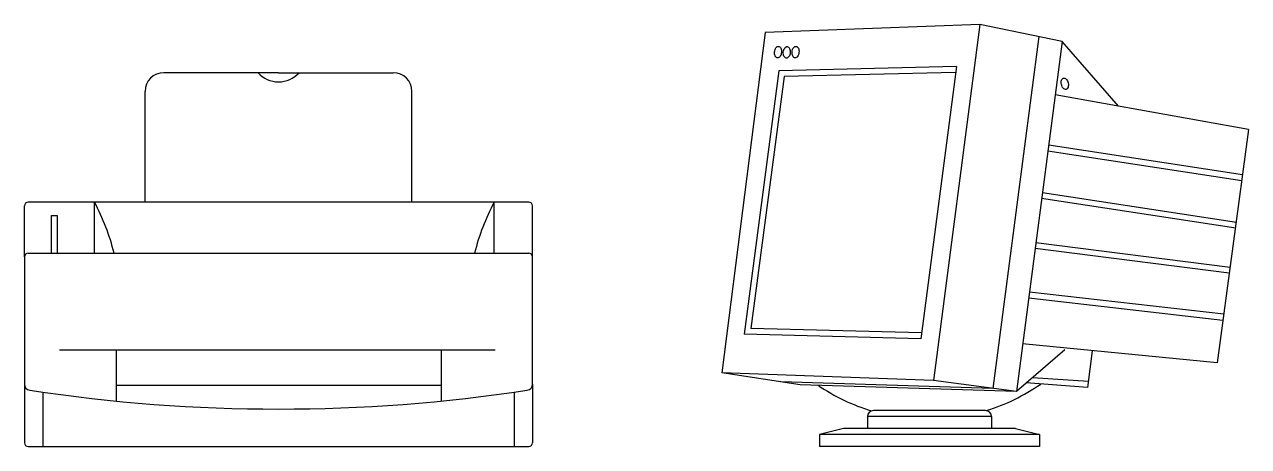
# Model space of a CAD drawing. Header units: inches. Extents: x 11.8 to 54.3, y 10.8 to 35.6.
# Drawn here: x 18.181 to 19.163, y 32.814 to 33.152 of the extents above; entities that cross this region are included whole.
import ezdxf

# ---------------------------------------------------------------- set-up
doc = ezdxf.new("R2010")
doc.units = ezdxf.units.IN
doc.header["$MEASUREMENT"] = 0
doc.layers.add('02', color=2, linetype='Continuous')

msp = doc.modelspace()

# ---------------------------------------------------------------- linework, layer by layer
at = {"layer": '02'}
for p, q in [((18.9475, 33.15243), (18.77518, 33.14607)), ((18.9475, 33.15243), (18.91016, 32.86686)), ((19.01338, 33.13884), (18.9475, 33.15243)), ((18.77518, 33.14607), (18.74039, 32.87323)), ((18.99464, 33.14271), (18.95775, 32.86064)), ((19.01338, 33.13884), (18.97679, 32.85815)), ((19.05866, 33.087), (19.01338, 33.13884)), ((18.38485, 33.11378), (18.2928, 33.11378)), ((18.38485, 33.11378), (18.47691, 33.11378)), ((18.78627, 33.11534), (18.75843, 32.90408)), ((18.79053, 33.11072), (18.76384, 32.90864)), ((18.92858, 33.11883), (18.78627, 33.11534)), ((18.92795, 33.11402), (18.79053, 33.11072)), ((18.92858, 33.11883), (18.90003, 32.90046)), ((18.2778, 33.0099), (18.2778, 33.09878)), ((18.49191, 33.0099), (18.49191, 33.09878)), ((19.16294, 33.06825), (19.00791, 33.09613)), ((19.16294, 33.06825), (19.13788, 32.88114)), ((19.15762, 33.02717), (19.002, 33.05096)), ((19.15824, 33.03193), (19.00263, 33.05572)), ((19.15268, 32.989), (18.99701, 33.0128)), ((19.15329, 32.99376), (18.99764, 33.01756)), ((18.18106, 32.96616), (18.18106, 33.0069)), ((18.58565, 33.0099), (18.18406, 33.0099)), ((18.23717, 32.96916), (18.23717, 33.0099)), ((18.55785, 32.96916), (18.55785, 33.0099)), ((18.58865, 32.96616), (18.58865, 33.0069)), ((19.14748, 32.95291), (18.99177, 32.97271)), ((19.1481, 32.95767), (18.99239, 32.97747)), ((18.18106, 32.96616), (18.18106, 32.86413)), ((18.18406, 32.96916), (18.58565, 32.96916)), ((18.58865, 32.86413), (18.58865, 32.96616)), ((19.14244, 32.91517), (18.98664, 32.93285)), ((19.1431, 32.92013), (18.98721, 32.93782)), ((18.90003, 32.90046), (18.75843, 32.90408)), ((18.90066, 32.90525), (18.76384, 32.90864)), ((19.13788, 32.88114), (18.98177, 32.89623)), ((18.20909, 32.89145), (18.55864, 32.89145)), ((18.25452, 32.89145), (18.25452, 32.85049)), ((18.51519, 32.89145), (18.51519, 32.85049)), ((19.01569, 32.89157), (18.97679, 32.85815)), ((19.03742, 32.89085), (19.03385, 32.86135)), ((18.18106, 32.86413), (18.18106, 32.81702)), ((18.58865, 32.86413), (18.58865, 32.81702)), ((18.80319, 32.86355), (18.74039, 32.87323)), ((18.91016, 32.86686), (18.74039, 32.87323)), ((18.95775, 32.86064), (18.78777, 32.86593)), ((18.97679, 32.85815), (18.91016, 32.86686)), ((19.03385, 32.86135), (18.98471, 32.86496)), ((19.03447, 32.86611), (18.98962, 32.86918)), ((18.19586, 32.85762), (18.19586, 32.81402)), ((18.25452, 32.86333), (18.51519, 32.86333)), ((18.57385, 32.85762), (18.57385, 32.81402)), ((18.97679, 32.85815), (18.80319, 32.86355)), ((18.85719, 32.83802), (18.85719, 32.82842)), ((18.95676, 32.83802), (18.85719, 32.83802)), ((18.95196, 32.84282), (18.86199, 32.84282)), ((18.95676, 32.83802), (18.95676, 32.82842)), ((18.83799, 32.82842), (18.81879, 32.82362)), ((18.97596, 32.82842), (18.83799, 32.82842)), ((18.97596, 32.82842), (18.99516, 32.82362)), ((18.81879, 32.82362), (18.81879, 32.81402)), ((18.99516, 32.82362), (18.81879, 32.82362)), ((18.99516, 32.82362), (18.99516, 32.81402)), ((18.18406, 32.81402), (18.58565, 32.81402)), ((18.99516, 32.81402), (18.81879, 32.81402))]:
    msp.add_line(p, q, dxfattribs=at)
for points in [[(18.78832, 33.13003, -0.061155), (18.78793, 33.1282, -0.074504), (18.78722, 33.12684, -0.106963), (18.78615, 33.12588, -0.151846), (18.78514, 33.12566, -0.151846), (18.78419, 33.12605, -0.106963), (18.7833, 33.12718, -0.074504), (18.78283, 33.12864, -0.061155), (18.78277, 33.13051, -0.061155), (18.78316, 33.13234, -0.074504), (18.78387, 33.1337, -0.106963), (18.78494, 33.13466, -0.151846), (18.78595, 33.13488, -0.151846), (18.7869, 33.13449, -0.106963), (18.78779, 33.13336, -0.074504), (18.78825, 33.13189, -0.061155)], [(18.79533, 33.12983, -0.061155), (18.79495, 33.12801, -0.074504), (18.79424, 33.12664, -0.106963), (18.79316, 33.12568, -0.151846), (18.79216, 33.12546, -0.151846), (18.7912, 33.12585, -0.106963), (18.79031, 33.12699, -0.074504), (18.78985, 33.12845, -0.061155), (18.78978, 33.13032, -0.061155), (18.79017, 33.13214, -0.074504), (18.79088, 33.13351, -0.106963), (18.79196, 33.13447, -0.151846), (18.79296, 33.13469, -0.151846), (18.79391, 33.1343, -0.106963), (18.79481, 33.13316, -0.074504), (18.79527, 33.1317, -0.061155)], [(18.80235, 33.13003, -0.061155), (18.80196, 33.1282, -0.074504), (18.80125, 33.12684, -0.106963), (18.80017, 33.12588, -0.151846), (18.79917, 33.12566, -0.151846), (18.79822, 33.12605, -0.106963), (18.79733, 33.12718, -0.074504), (18.79686, 33.12864, -0.061155), (18.7968, 33.13051, -0.061155), (18.79719, 33.13234, -0.074504), (18.7979, 33.1337, -0.106963), (18.79897, 33.13466, -0.151846), (18.79998, 33.13488, -0.151846), (18.80093, 33.13449, -0.106963), (18.80182, 33.13336, -0.074504), (18.80228, 33.13189, -0.061155)], [(19.01827, 33.10552, -0.061155), (19.01844, 33.10367, -0.074504), (19.01817, 33.10215, -0.106963), (19.01743, 33.10092, -0.151846), (19.01654, 33.10041, -0.151846), (19.01551, 33.1005, -0.106963), (19.01432, 33.10131, -0.074504), (19.01344, 33.10257, -0.061155), (19.01283, 33.10434, -0.061155), (19.01265, 33.1062, -0.074504), (19.01293, 33.10771, -0.106963), (19.01367, 33.10895, -0.151846), (19.01456, 33.10945, -0.151846), (19.01559, 33.10936, -0.106963), (19.01677, 33.10855, -0.074504), (19.01765, 33.10729, -0.061155)]]:
    msp.add_lwpolyline(points, format="xyb", close=True, dxfattribs=at)
msp.add_lwpolyline([(18.20261, 32.96916), (18.20261, 32.99929), (18.20737, 32.99929), (18.20737, 32.96916)], dxfattribs=at)
for centre, radius, start, end in [((18.2928, 33.09878), 0.015, 90, 180), ((18.38485, 33.12859), 0.02215, 221.9663, 318.0337), ((18.47691, 33.09878), 0.015, 0, 90), ((18.18406, 33.0069), 0.003, 90, 180), ((18.08461, 32.92762), 0.17333, 13.86682, 28.33936), ((18.71041, 32.92762), 0.17333, 151.66064, 166.13318), ((18.58565, 33.0069), 0.003, 0, 90), ((18.18406, 32.96616), 0.003, 90, 180), ((18.58565, 32.96616), 0.003, 0, 90), ((18.18606, 32.86413), 0.005, 180, 261.32023), ((18.58365, 32.86413), 0.005, 278.67977, 0), ((18.90626, 32.99309), 0.15728, 287.11677, 304.90671), ((18.38485, 34.16636), 1.32231, 261.32023, 278.67977), ((18.90626, 32.99309), 0.15728, 235.74104, 253.10676), ((18.86199, 32.83802), 0.0048, 90, 180), ((18.95196, 32.83802), 0.0048, 0, 90), ((18.18406, 32.81702), 0.003, 180, 270), ((18.58565, 32.81702), 0.003, 270, 0)]:
    msp.add_arc(centre, radius, start, end, dxfattribs=at)

doc.saveas('drawing.dxf')
